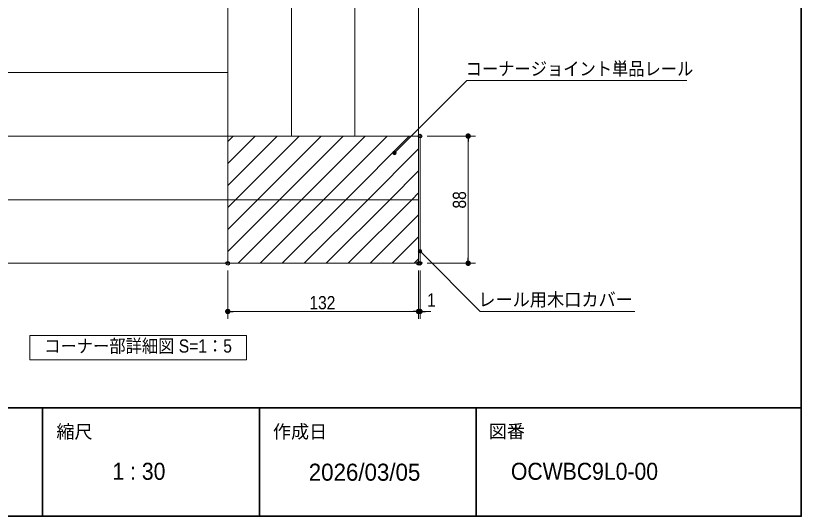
# Model space of a CAD drawing. Units: millimetres, scale not verified. Extents: x -9094 to 9094, y -4567 to 4567.
# Drawn here: x 57 to 3319, y -4155 to -2077 of the extents above; entities that cross this region are included whole.
import ezdxf
from ezdxf.enums import TextEntityAlignment as Align

# ---------------------------------------------------------------- set-up
doc = ezdxf.new("R2010")
doc.units = ezdxf.units.MM
doc.header["$LTSCALE"] = 30
doc.header["$PDMODE"] = 32
doc.header["$PDSIZE"] = 15
for name, color, linetype, lineweight in [('0-0_3一般', 254, 'Continuous', 20), ('0-1_1図面枠', 7, 'Continuous', 20), ('0-2_2寸法-1', 7, 'Continuous', 15), ('0-3_0', 7, 'Continuous', 25), ('0-5_2寸法-3', 7, 'Continuous', 15)]:
    doc.layers.add(name, color=color, linetype=linetype, lineweight=lineweight)
doc.layers.add('0-4_Defpoints', color=7, linetype='Continuous')
doc.styles.add('ＭＳ Ｐゴシック', font='')
doc.styles.get('ＭＳ Ｐゴシック').set_extended_font_data('MS PGothic')

# ---------------------------------------------------------------- blocks, each defined once
blk = doc.blocks.new('グループ-47')
at = {"layer": '0-1_1図面枠', "lineweight": 35}
for p, q in [((-180000, -111150), (180000, -111150)), ((85500, -111150), (85500, -124650)), ((112500, -111150), (112500, -124650)), ((139500, -111150), (139500, -124650))]:
    blk.add_line(p, q, dxfattribs=at)
blk.add_lwpolyline([(-180000, 124650), (180000, 124650), (180000, -124650), (-180000, -124650)], close=True, dxfattribs=at)
blk = doc.blocks.new('図面枠')
at = {"layer": '0-1_1図面枠'}
blk.add_blockref('グループ-47', (0, 0), dxfattribs=at)
at = {"layer": '0-1_1図面枠', "style": 'ＭＳ Ｐゴシック'}
for s, p in [('縮尺', (87222.4, -115441.3)), ('作成日', (114187.4, -115432.1)), ('図番', (141074.7, -115389.5))]:
    blk.add_text(s, height=1651, dxfattribs=at).set_placement(p, align=Align.BOTTOM_LEFT)
at = {"layer": '0-1_1図面枠', "style": 'ＭＳ Ｐゴシック', "width": 0.95}
blk.add_text('1 : 30', height=2123, dxfattribs=at).set_placement((94200.6, -120746.9), align=Align.BOTTOM_LEFT)
blk = doc.blocks.new('_Dot')
at = {"layer": '0-3_0'}
blk.add_line((-15, 0), (-30, 0), dxfattribs=at)
for points in [[(0, 0), (-15, 0), (-14.88, 1.88)], [(0, 0), (-14.88, -1.88), (-15, 0)], [(0, 0), (-14.88, 1.88), (-14.53, 3.73)], [(0, 0), (-14.53, -3.73), (-14.88, -1.88)], [(0, 0), (-14.53, 3.73), (-13.95, 5.52)], [(0, 0), (-13.95, -5.52), (-14.53, -3.73)], [(0, 0), (-13.95, 5.52), (-13.14, 7.23)], [(0, 0), (-13.14, -7.23), (-13.95, -5.52)], [(0, 0), (-13.14, 7.23), (-12.14, 8.82)], [(0, 0), (-12.14, -8.82), (-13.14, -7.23)], [(0, 0), (-12.14, 8.82), (-10.93, 10.27)], [(0, 0), (-10.93, -10.27), (-12.14, -8.82)], [(0, 0), (-10.93, 10.27), (-9.56, 11.56)], [(0, 0), (-9.56, -11.56), (-10.93, -10.27)], [(0, 0), (-9.56, 11.56), (-8.04, 12.66)], [(0, 0), (-8.04, -12.66), (-9.56, -11.56)], [(0, 0), (-8.04, 12.66), (-6.39, 13.57)], [(0, 0), (-6.39, -13.57), (-8.04, -12.66)], [(0, 0), (-6.39, 13.57), (-4.64, 14.27)], [(0, 0), (-4.64, -14.27), (-6.39, -13.57)], [(0, 0), (-4.64, 14.27), (-2.81, 14.73)], [(0, 0), (-2.81, -14.73), (-4.64, -14.27)], [(0, 0), (-2.81, 14.73), (-0.94, 14.97)], [(0, 0), (-0.94, -14.97), (-2.81, -14.73)], [(0, 0), (-0.94, 14.97), (0.94, 14.97)], [(0, 0), (0.94, -14.97), (-0.94, -14.97)], [(0, 0), (0.94, 14.97), (2.81, 14.73)], [(0, 0), (2.81, 14.73), (4.64, 14.27)], [(0, 0), (4.64, 14.27), (6.39, 13.57)], [(0, 0), (6.39, 13.57), (8.04, 12.66)], [(0, 0), (8.04, 12.66), (9.56, 11.56)], [(0, 0), (9.56, 11.56), (10.93, 10.27)], [(0, 0), (10.93, 10.27), (12.14, 8.82)], [(0, 0), (12.14, 8.82), (13.14, 7.23)], [(0, 0), (13.14, 7.23), (13.95, 5.52)], [(0, 0), (13.95, 5.52), (14.53, 3.73)], [(0, 0), (14.53, 3.73), (14.88, 1.88)], [(0, 0), (14.88, 1.88), (15, 0)], [(0, 0), (2.81, -14.73), (0.94, -14.97)], [(0, 0), (4.64, -14.27), (2.81, -14.73)], [(0, 0), (6.39, -13.57), (4.64, -14.27)], [(0, 0), (8.04, -12.66), (6.39, -13.57)], [(0, 0), (9.56, -11.56), (8.04, -12.66)], [(0, 0), (10.93, -10.27), (9.56, -11.56)], [(0, 0), (12.14, -8.82), (10.93, -10.27)], [(0, 0), (13.14, -7.23), (12.14, -8.82)], [(0, 0), (13.95, -5.52), (13.14, -7.23)], [(0, 0), (14.53, -3.73), (13.95, -5.52)], [(0, 0), (14.88, -1.88), (14.53, -3.73)], [(0, 0), (15, 0), (14.88, -1.88)]]:
    blk.add_solid(points, dxfattribs=at)
blk = doc.blocks.new('グループ-96')
at = {"layer": '0-0_3一般', "color": 7, "lineweight": 5}
for p, q in [((108570, -77967.6), (109227.6, -77310)), ((108570, -80710.8), (111970.8, -77310)), ((108570, -83454), (114714, -77310)), ((109537.2, -85230), (117457.2, -77310)), ((112280.4, -85230), (120200.4, -77310)), ((115023.6, -85230), (122943.6, -77310)), ((117766.8, -85230), (125686.8, -77310)), ((120510, -85230), (128430, -77310)), ((123253.2, -85230), (131173.2, -77310)), ((125996.4, -85230), (132330, -78896.4)), ((128739.6, -85230), (132330, -81639.6)), ((131482.8, -85230), (132330, -84382.8)), ((108570, -86197.2), (109537.2, -85230)), ((108570, -88940.4), (112280.4, -85230)), ((108570, -91683.6), (115023.6, -85230)), ((109846.8, -93150), (117766.8, -85230)), ((112590, -93150), (120510, -85230)), ((115333.2, -93150), (123253.2, -85230)), ((118076.4, -93150), (125996.4, -85230)), ((120819.6, -93150), (128739.6, -85230)), ((123562.8, -93150), (131482.8, -85230)), ((126306, -93150), (132330, -87126)), ((129049.2, -93150), (132330, -89869.2)), ((131792.4, -93150), (132330, -92612.4))]:
    blk.add_line(p, q, dxfattribs=at)
at = {"layer": '0-0_3一般', "color": 7, "lineweight": 15}
for points in [[(108570, -23310), (116490, -23310), (116490, -77310), (108570, -77310)], [(116490, -23310), (124410, -23310), (124410, -77310), (116490, -77310)], [(132330, -77310), (124410, -77310), (124410, -23310), (132330, -23310)], [(108570, -69390), (108570, -77310), (54570, -77310), (54570, -69390)], [(54570, -85230), (54570, -77310), (108570, -77310), (108570, -85230)], [(132330, -77310), (132330, -85230), (108570, -85230), (108570, -77310)], [(132510, -77310), (132510, -93150), (132330, -93150), (132330, -77310)], [(54570, -93150), (54570, -85230), (108570, -85230), (108570, -93150)], [(132330, -85230), (132330, -93150), (108570, -93150), (108570, -85230)]]:
    blk.add_lwpolyline(points, close=True, dxfattribs=at)
blk = doc.blocks.new('グループ-102')
at = {"layer": '0-5_2寸法-3'}
blk.add_lwpolyline([(110910, -105150), (83910, -105150), (83910, -102150), (110910, -102150)], close=True, dxfattribs=at)
at = {"layer": '0-5_2寸法-3', "style": 'ＭＳ Ｐゴシック', "width": 0.9}
blk.add_text('コーナー部詳細図 S=1：5', height=1651, dxfattribs=at).set_placement((85708.2, -104771.2), align=Align.BOTTOM_LEFT)

msp = doc.modelspace()

# ---------------------------------------------------------------- hatches: boundary and pattern name
at = {"layer": '0-5_2寸法-3'}
for points in [[(1637.26, -2647, 1), (1622.24, -2647, 1)], [(1743.26, -3055, 1), (1728.24, -3055, 1)]]:
    msp.add_hatch(color=256, dxfattribs=at).paths.add_polyline_path(points)

# ---------------------------------------------------------------- linework, layer by layer
at = {"layer": '0-2_2寸法-1'}
for p, q in [((1765.75, -2577), (1965.75, -2577)), ((1935.75, -3082.49), (1935.75, -2599.51)), ((1765.75, -3105), (1965.75, -3105)), ((937.75, -3135), (937.75, -3335)), ((1729.75, -3135), (1729.75, -3335)), ((1729.75, -3135), (1729.75, -3335)), ((1735.75, -3135), (1735.75, -3335)), ((1707.24, -3305), (960.26, -3305)), ((1707.24, -3305), (1684.73, -3305)), ((1729.75, -3305), (1735.75, -3305)), ((1758.26, -3305), (1780.77, -3305))]:
    msp.add_line(p, q, dxfattribs=at)
at = {"layer": '0-4_Defpoints'}
for p in [(1735.75, -2577), (1935.75, -2577), (937.75, -3105), (1729.75, -3105), (1735.75, -3105), (1735.75, -3105), (937.75, -3305), (1735.75, -3305)]:
    msp.add_point(p, dxfattribs=at)
at = {"layer": '0-5_2寸法-3'}
for points in [[(1629.75, -2647), (1929.75, -2347), (2843.64, -2347)], [(1735.75, -3055), (1985.75, -3305), (2627.32, -3305)]]:
    msp.add_lwpolyline(points, dxfattribs=at)
for centre in [(1629.75, -2647), (1735.75, -3055)]:
    msp.add_circle(centre, 7.51, dxfattribs=at)

# ---------------------------------------------------------------- block references
at = {"layer": '0-0_3一般', "xscale": 0.03333333, "yscale": 0.03333333}
msp.add_blockref('グループ-96', (-2681.25, 0), dxfattribs=at)
at = {"layer": '0-1_1図面枠', "xscale": 0.03333333, "yscale": 0.03333333}
msp.add_blockref('図面枠', (-2681.25, 0), dxfattribs=at)
at = {"layer": '0-2_2寸法-1', "xscale": 0.7503418, "yscale": 0.7503418}
for p, rotation in [((1935.75, -2577), 90), ((1935.75, -3105), 270), ((937.75, -3305), 180), ((1735.75, -3305), 180)]:
    msp.add_blockref('_Dot', p, dxfattribs=dict(at, rotation=rotation))
msp.add_blockref('_Dot', (1729.75, -3305), dxfattribs=at)
msp.add_blockref('_Dot', (1729.75, -3305), dxfattribs=at)
at = {"layer": '0-5_2寸法-3', "xscale": 0.03333333, "yscale": 0.03333333}
msp.add_blockref('グループ-102', (-2681.25, 0), dxfattribs=at)

# ---------------------------------------------------------------- texts
at = {"layer": '0-1_1図面枠', "style": 'ＭＳ Ｐゴシック'}
msp.add_text('2026/03/05', height=70.75, dxfattribs=at).set_placement((1273.92, -4028.61), align=Align.BOTTOM_LEFT)
at = {"layer": '0-1_1図面枠', "style": 'ＭＳ Ｐゴシック', "width": 0.95}
msp.add_text('OCWBC9L0-00', height=70.75, dxfattribs=at).set_placement((2113.2, -4024.9), align=Align.BOTTOM_LEFT)
at = {"layer": '0-2_2寸法-1', "style": 'ＭＳ Ｐゴシック', "width": 0.9}
msp.add_text('88', height=54.99, rotation=90, dxfattribs=at).set_placement((1943.33, -2877.89), align=Align.BOTTOM_LEFT)
for s, p in [('132', (1276.41, -3312.44)), ('1', (1765.23, -3301.28))]:
    msp.add_text(s, height=54.99, dxfattribs=at).set_placement(p, align=Align.BOTTOM_LEFT)
at = {"layer": '0-5_2寸法-3', "style": 'ＭＳ Ｐゴシック'}
for s, height, width, p in [('コーナージョイント単品レール', 54.99, 0.9, (1925.44, -2341.55)), ('レール用木口カバー', 55.03, 0.95, (1977.68, -3299.55))]:
    msp.add_text(s, height=height, dxfattribs=dict(at, width=width)).set_placement(p, align=Align.BOTTOM_LEFT)

doc.saveas('drawing.dxf')
